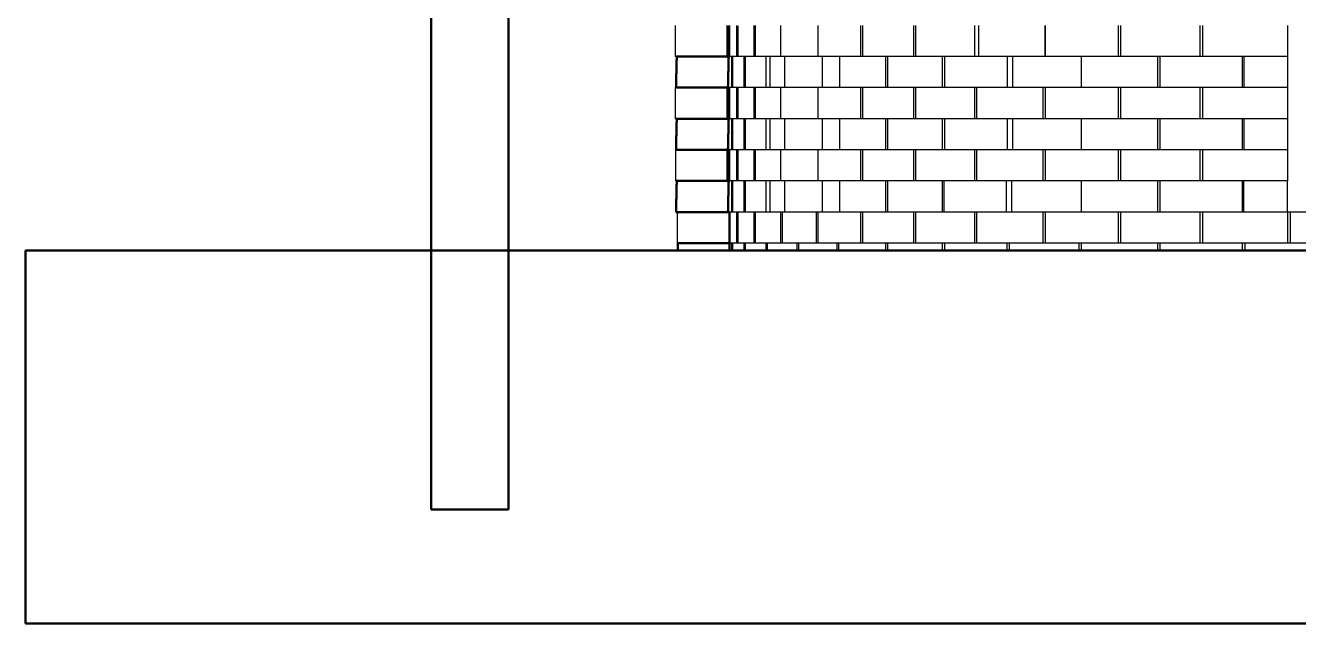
# Model space of a CAD drawing. Header units: millimetres. Extents: x 507.9 to 541, y 40.2 to 69.3.
# Drawn here: x 512.184 to 514.637, y 53.336 to 54.489 of the extents above; entities that cross this region are included whole.
import ezdxf

# ---------------------------------------------------------------- set-up
doc = ezdxf.new("R2010")
doc.units = ezdxf.units.MM
doc.layers.add('Make2D$Visible$ClippingPlaneIntersections', color=7, linetype='Continuous', lineweight=50, true_color=0x000000)
doc.layers.add('Make2D$Visible$Curves', color=7, linetype='Continuous', true_color=0x000000)

msp = doc.modelspace()

# ---------------------------------------------------------------- linework, layer by layer
at = {"layer": 'Make2D$Visible$ClippingPlaneIntersections', "color": 18, "true_color": 0x000000}
for points, knots in [([(512.96556, 56.6478), (512.96556, 55.32855), (512.96556, 54.00929), (512.96556, 53.78242), (512.96556, 53.55554)], [-4, -4, -4, 0, 0, 0.6878847, 0.6878847, 0.6878847]), ([(513.11498, 53.55554), (513.11498, 53.78242), (513.11498, 54.00929), (513.11498, 55.32855), (513.11498, 56.6478)], [-0.6878847, -0.6878847, -0.6878847, 0, 0, 4, 4, 4])]:
    msp.add_open_spline(points, degree=2, knots=knots, dxfattribs=at)
for points in [[(513.53725, 54.42929), (513.53725, 54.45929), (513.53725, 54.48929)], [(513.43723, 54.42929), (513.43806, 54.42929), (513.43889, 54.42929)], [(513.43894, 54.42929), (513.43823, 54.39929), (513.43751, 54.36929)], [(513.43894, 54.42929), (513.48899, 54.42929), (513.53903, 54.42929)], [(513.53761, 54.36954), (513.53832, 54.39942), (513.53903, 54.42929)], [(513.43723, 54.36929), (513.48724, 54.36929), (513.53725, 54.36929)], [(513.53725, 54.36929), (513.53742, 54.36929), (513.5376, 54.36929)], [(513.53725, 54.30929), (513.53725, 54.33929), (513.53725, 54.36929)], [(513.43723, 54.30929), (513.43802, 54.30929), (513.43882, 54.30929)], [(513.43894, 54.30929), (513.43823, 54.27929), (513.43751, 54.24929)], [(513.43937, 54.30929), (513.48831, 54.30929), (513.53725, 54.30929)], [(513.53725, 54.30929), (513.53814, 54.30929), (513.53903, 54.30929)], [(513.5376, 54.24929), (513.53831, 54.27929), (513.53903, 54.30929)], [(513.43736, 54.24929), (513.48736, 54.24929), (513.53737, 54.24929)], [(513.53737, 54.18929), (513.53737, 54.21929), (513.53737, 54.24929)], [(513.43736, 54.18929), (513.48736, 54.18929), (513.53737, 54.18929)], [(513.43894, 54.18929), (513.43823, 54.15929), (513.43753, 54.12929)], [(513.53737, 54.18929), (513.5382, 54.18929), (513.53903, 54.18929)], [(513.53761, 54.12929), (513.53832, 54.15929), (513.53903, 54.18929)], [(513.43753, 54.12929), (513.48757, 54.12929), (513.53761, 54.12929)], [(513.53761, 54.12929), (513.53921, 54.12929), (513.54081, 54.12929)], [(513.54081, 54.06929), (513.54081, 54.09929), (513.54081, 54.12929)], [(520.81643, 54.05554), (516.50034, 54.05554), (512.18425, 54.05554)], [(512.18425, 54.05554), (512.18425, 53.69573), (512.18425, 53.33591)], [(513.44078, 54.06929), (513.44078, 54.06242), (513.44078, 54.05554)], [(513.44079, 54.06929), (513.4908, 54.06929), (513.54081, 54.06929)], [(513.54082, 54.05554), (513.54082, 54.06242), (513.54082, 54.06929)], [(513.11498, 53.55554), (513.04027, 53.55554), (512.96556, 53.55554)], [(520.81643, 53.33591), (516.50034, 53.33591), (512.18425, 53.33591)]]:
    msp.add_open_spline(points, degree=2, dxfattribs=at)
at = {"layer": 'Make2D$Visible$Curves', "color": 18, "lineweight": -3, "true_color": 0x000000}
for points in [[(513.43614, 54.48929), (513.43614, 54.45929), (513.43614, 54.42929)], [(513.53613, 54.42929), (513.53613, 54.45929), (513.53613, 54.48929)], [(513.54067, 54.48929), (513.54067, 54.45929), (513.54067, 54.42929)], [(513.55493, 54.42929), (513.55493, 54.45929), (513.55493, 54.48929)], [(513.55632, 54.4886), (513.55632, 54.45894), (513.55632, 54.42929)], [(513.58828, 54.42929), (513.58828, 54.45929), (513.58828, 54.48929)], [(513.5901, 54.48929), (513.5901, 54.45929), (513.5901, 54.42929)], [(513.63951, 54.42929), (513.63951, 54.45929), (513.63951, 54.48929)], [(513.71081, 54.48929), (513.71081, 54.45929), (513.71081, 54.42929)], [(513.7938, 54.42929), (513.7938, 54.45929), (513.7938, 54.48929)], [(513.79679, 54.48929), (513.79679, 54.45929), (513.79679, 54.42929)], [(513.89564, 54.42929), (513.89564, 54.45929), (513.89564, 54.48929)], [(513.89897, 54.48929), (513.89897, 54.45948), (513.89897, 54.42967)], [(514.01292, 54.42929), (514.01292, 54.45929), (514.01292, 54.48929)], [(514.02034, 54.48929), (514.02034, 54.45929), (514.02034, 54.42929)], [(514.14846, 54.42929), (514.14846, 54.45929), (514.14846, 54.48929)], [(514.14863, 54.48929), (514.14863, 54.45929), (514.14863, 54.42929)], [(514.28991, 54.42929), (514.28991, 54.45915), (514.28991, 54.48901)], [(514.29411, 54.48916), (514.29411, 54.45942), (514.29411, 54.42968)], [(514.44743, 54.42929), (514.44743, 54.45929), (514.44743, 54.48929)], [(514.45186, 54.48929), (514.45186, 54.45929), (514.45186, 54.42929)], [(514.61601, 54.42929), (514.61601, 54.45929), (514.61601, 54.48929)], [(513.43723, 54.42929), (513.43669, 54.42929), (513.43614, 54.42929)], [(513.54101, 54.42929), (513.54002, 54.42929), (513.53903, 54.42929)], [(513.5463, 54.42929), (513.54348, 54.42929), (513.54067, 54.42929)], [(513.54504, 54.36929), (513.54504, 54.39929), (513.54504, 54.42929)], [(513.55669, 54.42929), (513.55139, 54.42929), (513.54609, 54.42929)], [(513.54609, 54.42929), (513.54609, 54.39929), (513.54609, 54.36929)], [(513.57076, 54.42929), (513.56354, 54.42929), (513.55632, 54.42929)], [(513.56904, 54.36929), (513.56904, 54.39929), (513.56904, 54.42929)], [(513.61119, 54.42929), (513.59091, 54.42929), (513.57064, 54.42929)], [(513.57064, 54.42929), (513.57064, 54.39929), (513.57064, 54.36929)], [(513.61119, 54.36929), (513.61119, 54.39929), (513.61119, 54.42929)], [(513.61841, 54.42929), (513.6148, 54.42929), (513.61119, 54.42929)], [(513.61841, 54.42929), (513.61841, 54.39929), (513.61841, 54.36929)], [(513.64732, 54.42929), (513.63286, 54.42929), (513.61841, 54.42929)], [(513.71081, 54.42929), (513.67906, 54.42929), (513.64732, 54.42929)], [(513.64732, 54.36929), (513.64732, 54.39929), (513.64732, 54.42929)], [(513.7194, 54.42929), (513.7151, 54.42929), (513.71081, 54.42929)], [(513.7194, 54.42929), (513.7194, 54.39929), (513.7194, 54.36929)], [(513.75327, 54.42929), (513.73633, 54.42929), (513.7194, 54.42929)], [(513.79701, 54.42929), (513.77514, 54.42929), (513.75327, 54.42929)], [(513.75327, 54.36929), (513.75327, 54.39929), (513.75327, 54.42929)], [(513.84487, 54.42929), (513.82083, 54.42929), (513.79679, 54.42929)], [(513.84171, 54.36929), (513.84171, 54.39929), (513.84171, 54.42929)], [(513.89952, 54.42929), (513.87219, 54.42929), (513.84487, 54.42929)], [(513.84487, 54.42929), (513.84487, 54.39929), (513.84487, 54.36929)], [(513.9552, 54.42929), (513.92736, 54.42929), (513.89952, 54.42929)], [(513.95122, 54.36929), (513.95122, 54.39929), (513.95122, 54.42929)], [(513.95491, 54.42929), (513.95491, 54.39929), (513.95491, 54.36929)], [(514.00502, 54.42929), (513.97996, 54.42929), (513.95491, 54.42929)], [(514.01292, 54.42929), (514.00897, 54.42929), (514.00502, 54.42929)], [(514.02034, 54.42929), (514.01663, 54.42929), (514.01292, 54.42929)], [(514.14846, 54.42929), (514.0844, 54.42929), (514.02034, 54.42929)], [(514.07614, 54.36929), (514.07614, 54.39929), (514.07614, 54.42929)], [(514.0859, 54.42929), (514.0859, 54.39929), (514.0859, 54.36929)], [(514.21812, 54.42929), (514.18329, 54.42929), (514.14846, 54.42929)], [(514.21828, 54.42929), (514.21828, 54.39929), (514.21828, 54.36929)], [(514.3656, 54.42929), (514.29215, 54.42929), (514.21869, 54.42929)], [(514.3656, 54.36929), (514.3656, 54.39929), (514.3656, 54.42929)], [(514.36992, 54.42929), (514.36776, 54.42929), (514.3656, 54.42929)], [(514.36992, 54.42929), (514.36992, 54.39929), (514.36992, 54.36929)], [(514.5287, 54.42929), (514.44931, 54.42929), (514.36992, 54.42929)], [(514.53222, 54.42929), (514.53046, 54.42929), (514.5287, 54.42929)], [(514.5287, 54.36929), (514.5287, 54.39929), (514.5287, 54.42929)], [(514.53167, 54.42929), (514.53167, 54.39929), (514.53167, 54.36929)], [(514.61616, 54.42929), (514.57419, 54.42929), (514.53222, 54.42929)], [(514.61616, 54.36929), (514.61616, 54.39929), (514.61616, 54.42929)], [(513.43723, 54.36929), (513.43669, 54.36929), (513.43614, 54.36929)], [(513.43614, 54.36929), (513.43614, 54.33929), (513.43614, 54.30929)], [(513.53613, 54.30929), (513.53613, 54.33929), (513.53613, 54.36929)], [(513.54092, 54.36929), (513.53926, 54.36929), (513.5376, 54.36929)], [(513.54609, 54.36929), (513.54338, 54.36929), (513.54067, 54.36929)], [(513.54067, 54.36929), (513.54067, 54.33929), (513.54067, 54.30929)], [(513.55633, 54.36929), (513.55121, 54.36929), (513.54609, 54.36929)], [(513.55493, 54.30929), (513.55493, 54.33929), (513.55493, 54.36929)], [(513.57064, 54.36929), (513.56348, 54.36929), (513.55632, 54.36929)], [(513.55632, 54.36929), (513.55632, 54.33929), (513.55632, 54.30929)], [(513.59026, 54.36929), (513.58045, 54.36929), (513.57064, 54.36929)], [(513.58828, 54.30929), (513.58828, 54.33904), (513.58828, 54.3688)], [(513.61818, 54.36929), (513.60414, 54.36929), (513.5901, 54.36929)], [(513.5901, 54.36929), (513.5901, 54.33929), (513.5901, 54.30929)], [(513.64732, 54.36929), (513.63286, 54.36929), (513.61841, 54.36929)], [(513.63951, 54.30929), (513.63951, 54.33929), (513.63951, 54.36929)], [(513.71081, 54.36929), (513.67906, 54.36929), (513.64732, 54.36929)], [(513.7194, 54.36929), (513.7151, 54.36929), (513.71081, 54.36929)], [(513.71081, 54.36929), (513.71081, 54.33929), (513.71081, 54.30929)], [(513.75327, 54.36929), (513.73633, 54.36929), (513.7194, 54.36929)], [(513.79693, 54.36929), (513.7751, 54.36929), (513.75327, 54.36929)], [(513.7938, 54.30929), (513.7938, 54.33929), (513.7938, 54.36929)], [(513.79679, 54.36888), (513.79679, 54.33908), (513.79679, 54.30929)], [(513.84487, 54.36929), (513.82102, 54.36929), (513.79718, 54.36929)], [(513.94089, 54.36929), (513.89288, 54.36929), (513.84487, 54.36929)], [(513.89564, 54.30929), (513.89564, 54.33929), (513.89564, 54.36929)], [(513.89897, 54.36929), (513.89897, 54.33929), (513.89897, 54.30929)], [(513.95491, 54.36929), (513.9479, 54.36929), (513.94089, 54.36929)], [(514.07614, 54.36929), (514.01552, 54.36929), (513.95491, 54.36929)], [(514.01292, 54.30929), (514.01292, 54.33929), (514.01292, 54.36929)], [(514.01657, 54.36929), (514.01657, 54.33929), (514.01657, 54.30929)], [(514.08628, 54.36929), (514.08121, 54.36929), (514.07614, 54.36929)], [(514.14871, 54.36929), (514.11751, 54.36929), (514.08632, 54.36929)], [(514.14469, 54.30929), (514.14469, 54.33929), (514.14469, 54.36929)], [(514.14863, 54.36929), (514.14863, 54.33929), (514.14863, 54.30929)], [(514.21833, 54.36929), (514.18348, 54.36929), (514.14863, 54.36929)], [(514.3656, 54.36929), (514.29194, 54.36929), (514.21828, 54.36929)], [(514.28991, 54.30929), (514.28991, 54.33929), (514.28991, 54.36929)], [(514.29411, 54.36929), (514.29411, 54.33929), (514.29411, 54.30929)], [(514.36992, 54.36929), (514.36776, 54.36929), (514.3656, 54.36929)], [(514.5287, 54.36929), (514.44931, 54.36929), (514.36992, 54.36929)], [(514.44743, 54.30929), (514.44743, 54.33929), (514.44743, 54.36929)], [(514.45186, 54.36929), (514.45186, 54.33929), (514.45186, 54.30929)], [(514.53167, 54.36929), (514.53018, 54.36929), (514.5287, 54.36929)], [(514.61616, 54.36929), (514.57391, 54.36929), (514.53167, 54.36929)], [(514.61601, 54.30929), (514.61601, 54.33929), (514.61601, 54.36929)], [(513.43723, 54.30929), (513.43669, 54.30929), (513.43614, 54.30929)], [(513.54071, 54.30929), (513.53987, 54.30929), (513.53903, 54.30929)], [(513.54623, 54.30929), (513.54345, 54.30929), (513.54067, 54.30929)], [(513.54504, 54.24929), (513.54504, 54.27929), (513.54504, 54.30929)], [(513.5564, 54.30929), (513.55125, 54.30929), (513.54609, 54.30929)], [(513.54609, 54.30929), (513.54609, 54.27929), (513.54609, 54.24929)], [(513.5708, 54.30929), (513.56356, 54.30929), (513.55632, 54.30929)], [(513.56904, 54.24929), (513.56904, 54.27929), (513.56904, 54.30929)], [(513.59012, 54.30929), (513.58038, 54.30929), (513.57064, 54.30929)], [(513.57064, 54.30929), (513.57064, 54.27929), (513.57064, 54.24929)], [(513.61133, 54.30929), (513.60071, 54.30929), (513.5901, 54.30929)], [(513.61119, 54.24929), (513.61119, 54.27929), (513.61119, 54.30929)], [(513.61841, 54.30929), (513.6148, 54.30929), (513.61119, 54.30929)], [(513.61841, 54.30929), (513.61841, 54.27929), (513.61841, 54.24929)], [(513.64732, 54.30929), (513.63286, 54.30929), (513.61841, 54.30929)], [(513.64732, 54.24929), (513.64732, 54.27929), (513.64732, 54.30929)], [(513.71081, 54.30929), (513.67906, 54.30929), (513.64732, 54.30929)], [(513.7194, 54.30929), (513.7151, 54.30929), (513.71081, 54.30929)], [(513.7194, 54.30929), (513.7194, 54.27929), (513.7194, 54.24929)], [(513.75327, 54.30929), (513.73633, 54.30929), (513.7194, 54.30929)], [(513.79728, 54.30929), (513.77527, 54.30929), (513.75327, 54.30929)], [(513.75327, 54.24929), (513.75327, 54.27929), (513.75327, 54.30929)], [(513.84489, 54.30929), (513.82084, 54.30929), (513.79679, 54.30929)], [(513.84171, 54.24929), (513.84171, 54.27929), (513.84171, 54.30929)], [(513.84487, 54.30929), (513.84487, 54.27929), (513.84487, 54.24929)], [(513.94076, 54.30929), (513.89282, 54.30929), (513.84487, 54.30929)], [(513.95546, 54.30929), (513.94811, 54.30929), (513.94076, 54.30929)], [(513.95122, 54.24929), (513.95122, 54.27929), (513.95122, 54.30929)], [(513.95491, 54.30929), (513.95491, 54.27929), (513.95491, 54.24929)], [(514.07614, 54.30929), (514.01552, 54.30929), (513.95491, 54.30929)], [(514.07614, 54.24929), (514.07614, 54.27929), (514.07614, 54.30929)], [(514.0859, 54.30929), (514.08102, 54.30929), (514.07614, 54.30929)], [(514.21844, 54.30929), (514.15217, 54.30929), (514.0859, 54.30929)], [(514.0859, 54.30929), (514.0859, 54.27929), (514.0859, 54.24929)], [(514.21828, 54.30929), (514.21828, 54.27929), (514.21828, 54.24929)], [(514.3656, 54.30929), (514.29194, 54.30929), (514.21828, 54.30929)], [(514.3656, 54.24929), (514.3656, 54.27929), (514.3656, 54.30929)], [(514.36992, 54.30929), (514.36776, 54.30929), (514.3656, 54.30929)], [(514.5287, 54.30929), (514.44931, 54.30929), (514.36992, 54.30929)], [(514.36992, 54.30929), (514.36992, 54.27929), (514.36992, 54.24929)], [(514.5287, 54.24929), (514.5287, 54.27929), (514.5287, 54.30929)], [(514.53172, 54.30929), (514.53021, 54.30929), (514.5287, 54.30929)], [(514.53167, 54.30929), (514.53167, 54.27929), (514.53167, 54.24929)], [(514.61616, 54.30929), (514.57391, 54.30929), (514.53167, 54.30929)], [(514.61616, 54.24929), (514.61616, 54.27929), (514.61616, 54.30929)], [(513.43736, 54.24929), (513.43683, 54.24929), (513.4363, 54.24929)], [(513.4363, 54.24922), (513.4363, 54.21926), (513.4363, 54.18929)], [(513.53629, 54.18929), (513.53629, 54.21929), (513.53629, 54.24929)], [(513.54085, 54.24929), (513.53922, 54.24929), (513.5376, 54.24929)], [(513.54067, 54.24929), (513.54067, 54.21929), (513.54067, 54.18929)], [(513.54631, 54.24929), (513.54349, 54.24929), (513.54067, 54.24929)], [(513.55618, 54.24929), (513.55125, 54.24929), (513.54631, 54.24929)], [(513.55493, 54.18929), (513.55493, 54.21929), (513.55493, 54.24929)], [(513.57099, 54.24929), (513.56365, 54.24929), (513.55632, 54.24929)], [(513.55632, 54.24929), (513.55632, 54.21929), (513.55632, 54.18929)], [(513.59019, 54.24929), (513.58042, 54.24929), (513.57064, 54.24929)], [(513.58828, 54.18929), (513.58828, 54.21929), (513.58828, 54.24929)], [(513.5901, 54.24929), (513.5901, 54.21929), (513.5901, 54.18929)], [(513.61146, 54.24929), (513.60078, 54.24929), (513.5901, 54.24929)], [(513.61841, 54.24929), (513.6148, 54.24929), (513.61119, 54.24929)], [(513.64732, 54.24929), (513.63286, 54.24929), (513.61841, 54.24929)], [(513.63951, 54.18929), (513.63951, 54.21929), (513.63951, 54.24929)], [(513.71081, 54.24929), (513.67906, 54.24929), (513.64732, 54.24929)], [(513.71081, 54.24929), (513.71081, 54.21929), (513.71081, 54.18929)], [(513.7194, 54.24929), (513.7151, 54.24929), (513.71081, 54.24929)], [(513.75327, 54.24929), (513.73633, 54.24929), (513.7194, 54.24929)], [(513.81706, 54.24929), (513.78516, 54.24929), (513.75327, 54.24929)], [(513.7938, 54.18929), (513.7938, 54.21929), (513.7938, 54.24929)], [(513.79679, 54.24929), (513.79679, 54.21929), (513.79679, 54.18929)], [(513.84503, 54.24929), (513.8309, 54.24929), (513.81676, 54.24929)], [(513.89938, 54.24929), (513.87213, 54.24929), (513.84487, 54.24929)], [(513.89564, 54.18929), (513.89564, 54.21929), (513.89564, 54.24929)], [(513.89897, 54.2491), (513.89897, 54.21919), (513.89897, 54.18929)], [(513.95504, 54.24929), (513.92725, 54.24929), (513.89947, 54.24929)], [(514.07614, 54.24929), (514.01552, 54.24929), (513.95491, 54.24929)], [(514.01292, 54.18929), (514.01292, 54.21929), (514.01292, 54.24929)], [(514.01657, 54.24929), (514.01657, 54.21929), (514.01657, 54.18929)], [(514.08599, 54.24929), (514.08106, 54.24929), (514.07614, 54.24929)], [(514.2186, 54.24929), (514.15225, 54.24929), (514.0859, 54.24929)], [(514.14469, 54.18929), (514.14469, 54.21929), (514.14469, 54.24929)], [(514.14863, 54.24929), (514.14863, 54.21929), (514.14863, 54.18929)], [(514.3656, 54.24929), (514.29194, 54.24929), (514.21828, 54.24929)], [(514.28991, 54.18929), (514.28991, 54.21929), (514.28991, 54.24929)], [(514.29411, 54.24929), (514.29411, 54.21929), (514.29411, 54.18929)], [(514.36992, 54.24929), (514.36776, 54.24929), (514.3656, 54.24929)], [(514.5287, 54.24929), (514.44931, 54.24929), (514.36992, 54.24929)], [(514.44743, 54.18929), (514.44743, 54.21929), (514.44743, 54.24929)], [(514.45186, 54.24929), (514.45186, 54.21929), (514.45186, 54.18929)], [(514.53167, 54.24929), (514.53018, 54.24929), (514.5287, 54.24929)], [(514.61616, 54.24929), (514.57391, 54.24929), (514.53167, 54.24929)], [(514.61601, 54.18929), (514.61601, 54.21929), (514.61601, 54.24929)], [(513.43736, 54.18929), (513.43683, 54.18929), (513.4363, 54.18929)], [(513.54067, 54.18929), (513.53902, 54.18929), (513.53737, 54.18929)], [(513.5409, 54.18929), (513.53997, 54.18929), (513.53903, 54.18929)], [(513.54635, 54.18929), (513.54351, 54.18929), (513.54067, 54.18929)], [(513.54499, 54.12929), (513.54499, 54.15929), (513.54499, 54.18929)], [(513.55658, 54.18929), (513.55134, 54.18929), (513.54609, 54.18929)], [(513.54609, 54.18929), (513.54609, 54.15929), (513.54609, 54.12929)], [(513.57091, 54.18929), (513.56362, 54.18929), (513.55632, 54.18929)], [(513.56904, 54.12929), (513.56904, 54.15929), (513.56904, 54.18929)], [(513.59039, 54.18929), (513.58052, 54.18929), (513.57064, 54.18929)], [(513.57064, 54.18929), (513.57064, 54.15929), (513.57064, 54.12929)], [(513.6116, 54.18929), (513.60085, 54.18929), (513.5901, 54.18929)], [(513.61119, 54.12929), (513.61119, 54.15929), (513.61119, 54.18929)], [(513.61841, 54.18929), (513.6148, 54.18929), (513.61119, 54.18929)], [(513.64732, 54.18929), (513.63286, 54.18929), (513.61841, 54.18929)], [(513.61841, 54.18929), (513.61841, 54.15929), (513.61841, 54.12929)], [(513.71081, 54.18929), (513.67906, 54.18929), (513.64732, 54.18929)], [(513.64732, 54.12929), (513.64732, 54.15929), (513.64732, 54.18929)], [(513.7194, 54.18929), (513.7151, 54.18929), (513.71081, 54.18929)], [(513.76029, 54.18929), (513.73555, 54.18929), (513.71081, 54.18929)], [(513.7194, 54.18929), (513.7194, 54.15929), (513.7194, 54.12929)], [(513.75327, 54.18929), (513.73633, 54.18929), (513.7194, 54.18929)], [(513.79699, 54.18929), (513.77513, 54.18929), (513.75327, 54.18929)], [(513.75327, 54.12929), (513.75327, 54.15929), (513.75327, 54.18929)], [(513.84508, 54.18929), (513.82093, 54.18929), (513.79679, 54.18929)], [(513.84171, 54.12929), (513.84171, 54.15929), (513.84171, 54.18929)], [(513.94029, 54.18929), (513.89258, 54.18929), (513.84487, 54.18929)], [(513.84487, 54.18929), (513.84487, 54.15929), (513.84487, 54.12929)], [(513.95375, 54.18929), (513.94726, 54.18929), (513.94076, 54.18929)], [(513.95122, 54.12929), (513.95122, 54.15929), (513.95122, 54.18929)], [(513.95322, 54.18929), (513.95322, 54.15929), (513.95322, 54.12929)], [(514.07445, 54.18929), (514.01384, 54.18929), (513.95322, 54.18929)], [(514.07445, 54.12929), (514.07445, 54.15929), (514.07445, 54.18929)], [(514.08394, 54.18929), (514.07919, 54.18929), (514.07445, 54.18929)], [(514.21885, 54.18929), (514.15139, 54.18929), (514.08394, 54.18929)], [(514.08394, 54.18929), (514.08394, 54.15929), (514.08394, 54.12929)], [(514.21828, 54.18929), (514.21828, 54.15929), (514.21828, 54.12929)], [(514.3656, 54.18929), (514.29194, 54.18929), (514.21828, 54.18929)], [(514.36992, 54.18929), (514.36776, 54.18929), (514.3656, 54.18929)], [(514.3656, 54.12929), (514.3656, 54.15929), (514.3656, 54.18929)], [(514.5287, 54.18929), (514.44931, 54.18929), (514.36992, 54.18929)], [(514.36992, 54.18929), (514.36992, 54.15929), (514.36992, 54.12929)], [(514.61601, 54.18929), (514.57235, 54.18929), (514.5287, 54.18929)], [(514.5287, 54.12929), (514.5287, 54.15929), (514.5287, 54.18929)], [(514.53094, 54.18929), (514.53094, 54.15929), (514.53094, 54.12929)], [(514.61542, 54.12929), (514.61542, 54.15929), (514.61542, 54.18929)], [(513.43972, 54.12929), (513.43972, 54.09929), (513.43972, 54.06929)], [(513.53971, 54.06929), (513.53971, 54.09929), (513.53971, 54.12929)], [(513.54609, 54.12929), (513.54338, 54.12929), (513.54067, 54.12929)], [(513.54499, 54.12929), (513.5429, 54.12929), (513.54081, 54.12929)], [(513.55663, 54.12929), (513.55136, 54.12929), (513.54609, 54.12929)], [(513.55493, 54.06929), (513.55493, 54.09929), (513.55493, 54.12929)], [(513.55632, 54.12929), (513.55632, 54.09929), (513.55632, 54.06929)], [(513.57089, 54.12929), (513.56361, 54.12929), (513.55632, 54.12929)], [(513.59005, 54.12929), (513.58047, 54.12929), (513.57089, 54.12929)], [(513.58828, 54.06929), (513.58828, 54.09929), (513.58828, 54.12929)], [(513.5901, 54.12929), (513.5901, 54.09929), (513.5901, 54.06929)], [(513.6114, 54.12929), (513.60075, 54.12929), (513.5901, 54.12929)], [(513.61841, 54.12929), (513.61491, 54.12929), (513.6114, 54.12929)], [(513.64732, 54.12929), (513.63286, 54.12929), (513.61841, 54.12929)], [(513.63951, 54.06929), (513.63951, 54.09929), (513.63951, 54.12929)], [(513.64173, 54.12929), (513.64173, 54.09929), (513.64173, 54.06929)], [(513.70819, 54.12929), (513.67776, 54.12929), (513.64732, 54.12929)], [(513.7194, 54.12929), (513.7138, 54.12929), (513.70819, 54.12929)], [(513.70819, 54.06929), (513.70819, 54.09929), (513.70819, 54.12929)], [(513.71081, 54.12929), (513.71081, 54.09929), (513.71081, 54.06929)], [(513.75327, 54.12929), (513.73633, 54.12929), (513.7194, 54.12929)], [(513.79679, 54.12929), (513.77503, 54.12929), (513.75327, 54.12929)], [(513.7938, 54.06929), (513.7938, 54.09929), (513.7938, 54.12929)], [(513.79679, 54.12929), (513.79679, 54.09929), (513.79679, 54.06929)], [(513.84487, 54.12929), (513.82083, 54.12929), (513.79679, 54.12929)], [(513.93943, 54.12929), (513.89215, 54.12929), (513.84487, 54.12929)], [(513.89564, 54.06929), (513.89564, 54.09929), (513.89564, 54.12929)], [(513.89897, 54.12929), (513.89897, 54.09929), (513.89897, 54.06929)], [(513.95334, 54.12929), (513.94639, 54.12929), (513.93943, 54.12929)], [(514.07445, 54.12929), (514.01384, 54.12929), (513.95322, 54.12929)], [(514.01292, 54.06929), (514.01292, 54.09929), (514.01292, 54.12929)], [(514.01657, 54.12929), (514.01657, 54.09929), (514.01657, 54.06929)], [(514.08435, 54.12929), (514.0794, 54.12929), (514.07445, 54.12929)], [(514.15043, 54.12929), (514.11718, 54.12929), (514.08394, 54.12929)], [(514.14469, 54.06929), (514.14469, 54.09929), (514.14469, 54.12929)], [(514.14863, 54.12929), (514.14863, 54.09929), (514.14863, 54.06929)], [(514.21831, 54.12929), (514.18437, 54.12929), (514.15043, 54.12929)], [(514.3656, 54.12929), (514.29194, 54.12929), (514.21828, 54.12929)], [(514.28991, 54.06929), (514.28991, 54.09929), (514.28991, 54.12929)], [(514.29411, 54.12929), (514.29411, 54.09929), (514.29411, 54.06929)], [(514.36992, 54.12929), (514.36776, 54.12929), (514.3656, 54.12929)], [(514.5287, 54.12929), (514.44931, 54.12929), (514.36992, 54.12929)], [(514.44743, 54.06929), (514.44743, 54.09929), (514.44743, 54.12929)], [(514.45186, 54.12929), (514.45186, 54.09929), (514.45186, 54.06929)], [(514.61601, 54.12929), (514.57235, 54.12929), (514.5287, 54.12929)], [(514.62063, 54.12929), (514.61832, 54.12929), (514.61601, 54.12929)], [(514.61601, 54.06929), (514.61601, 54.09929), (514.61601, 54.12929)], [(514.79429, 54.12929), (514.70746, 54.12929), (514.62063, 54.12929)], [(514.62063, 54.12929), (514.62063, 54.09929), (514.62063, 54.06929)], [(513.44079, 54.06929), (513.44026, 54.06929), (513.43972, 54.06929)], [(513.54561, 54.06929), (513.54321, 54.06929), (513.54081, 54.06929)], [(513.54492, 54.06929), (513.54287, 54.06929), (513.54082, 54.06929)], [(513.54492, 54.05554), (513.54492, 54.06242), (513.54492, 54.06929)], [(513.55686, 54.06929), (513.55148, 54.06929), (513.54609, 54.06929)], [(513.54609, 54.06929), (513.54609, 54.06242), (513.54609, 54.05554)], [(513.57046, 54.06929), (513.56366, 54.06929), (513.55686, 54.06929)], [(513.56904, 54.05555), (513.56904, 54.06225), (513.56904, 54.06896)], [(513.59066, 54.06929), (513.58065, 54.06929), (513.57064, 54.06929)], [(513.57064, 54.06929), (513.57064, 54.06242), (513.57064, 54.05554)], [(513.61295, 54.06929), (513.60153, 54.06929), (513.5901, 54.06929)], [(513.61119, 54.05554), (513.61119, 54.06242), (513.61119, 54.06929)], [(513.64173, 54.06929), (513.62747, 54.06929), (513.6132, 54.06929)], [(513.6132, 54.06929), (513.6132, 54.06242), (513.6132, 54.05554)], [(513.67356, 54.06929), (513.65764, 54.06929), (513.64173, 54.06929)], [(513.67102, 54.0557), (513.67102, 54.06249), (513.67102, 54.06929)], [(513.71098, 54.06929), (513.69221, 54.06929), (513.67344, 54.06929)], [(513.67344, 54.06929), (513.67344, 54.06242), (513.67344, 54.05554)], [(513.75129, 54.06929), (513.73105, 54.06929), (513.71081, 54.06929)], [(513.74806, 54.05554), (513.74806, 54.06242), (513.74806, 54.06929)], [(513.79726, 54.06929), (513.77406, 54.06929), (513.75086, 54.06929)], [(513.75086, 54.06929), (513.75086, 54.06242), (513.75086, 54.05554)], [(513.84506, 54.06929), (513.82092, 54.06929), (513.79679, 54.06929)], [(513.84171, 54.0556), (513.84171, 54.06244), (513.84171, 54.06929)], [(513.89905, 54.06929), (513.87196, 54.06929), (513.84487, 54.06929)], [(513.84487, 54.06929), (513.84487, 54.06242), (513.84487, 54.05554)], [(513.95471, 54.06929), (513.92684, 54.06929), (513.89897, 54.06929)], [(513.95122, 54.05554), (513.95122, 54.06242), (513.95122, 54.06929)], [(513.95471, 54.06929), (513.95471, 54.06242), (513.95471, 54.05554)], [(514.07571, 54.06929), (514.01521, 54.06929), (513.95471, 54.06929)], [(514.07571, 54.05554), (514.07571, 54.06242), (514.07571, 54.06929)], [(514.07951, 54.06929), (514.07761, 54.06929), (514.07571, 54.06929)], [(514.07951, 54.06929), (514.07951, 54.06251), (514.07951, 54.05573)], [(514.21421, 54.06929), (514.14686, 54.06929), (514.07951, 54.06929)], [(514.21421, 54.05554), (514.21421, 54.06242), (514.21421, 54.06929)], [(514.21844, 54.06929), (514.21632, 54.06929), (514.21421, 54.06929)], [(514.21828, 54.06929), (514.21828, 54.06242), (514.21828, 54.05554)], [(514.3656, 54.06929), (514.29194, 54.06929), (514.21828, 54.06929)], [(514.36992, 54.06929), (514.36776, 54.06929), (514.3656, 54.06929)], [(514.3656, 54.05583), (514.3656, 54.06256), (514.3656, 54.06929)], [(514.5287, 54.06929), (514.44931, 54.06929), (514.36992, 54.06929)], [(514.36992, 54.06929), (514.36992, 54.06242), (514.36992, 54.05554)], [(514.5287, 54.05554), (514.5287, 54.06242), (514.5287, 54.06929)], [(514.53322, 54.06929), (514.53096, 54.06929), (514.5287, 54.06929)], [(514.70219, 54.06929), (514.61771, 54.06929), (514.53322, 54.06929)], [(514.53322, 54.06929), (514.53322, 54.06242), (514.53322, 54.05554)]]:
    msp.add_open_spline(points, degree=2, dxfattribs=at)

doc.saveas('drawing.dxf')
